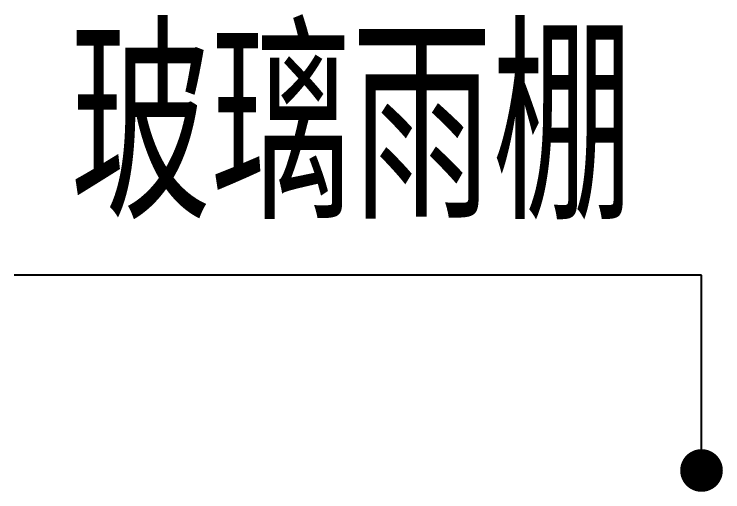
# Model space of a CAD drawing. Extents: x 198753 to 882193, y -399300 to 132460.
# Drawn here: x 746836.4 to 747102.3, y -399299.8 to -399120.6 of the extents above; entities that cross this region are included whole.
import ezdxf

# ---------------------------------------------------------------- set-up
doc = ezdxf.new("R2010")
doc.units = 0
doc.header["$LTSCALE"] = 1000
doc.header["$MEASUREMENT"] = 0
doc.layers.add('01-标注_符号', color=200, linetype='Continuous')
doc.layers.add('02-TEXT_标注', color=130, linetype='Continuous')
doc.styles.add('_TCH_DIM', font='ROS1', dxfattribs={"width": 0.8, "bigfont": 'JD'})

msp = doc.modelspace()

# ---------------------------------------------------------------- linework, layer by layer
msp.add_xline((367261.82, -229145.9), (1, 0))
at = {"layer": '01-标注_符号'}
for p, q in [((747094.26, -399218.57), (746836.38, -399218.57)), ((747094.26, -399291.8), (747094.26, -399218.57))]:
    msp.add_line(p, q, dxfattribs=at)
at = {"layer": '01-标注_符号', "const_width": 8}
msp.add_lwpolyline([(747094.26, -399295.8, 1), (747094.26, -399287.8, 1)], format="xyb", close=True, dxfattribs=at)

# ---------------------------------------------------------------- texts
at = {"layer": '02-TEXT_标注', "style": '_TCH_DIM', "width": 0.8}
msp.add_text('玻璃雨棚', height=69.457, dxfattribs=at).set_placement((746857.38, -399197.57))

doc.saveas('drawing.dxf')
